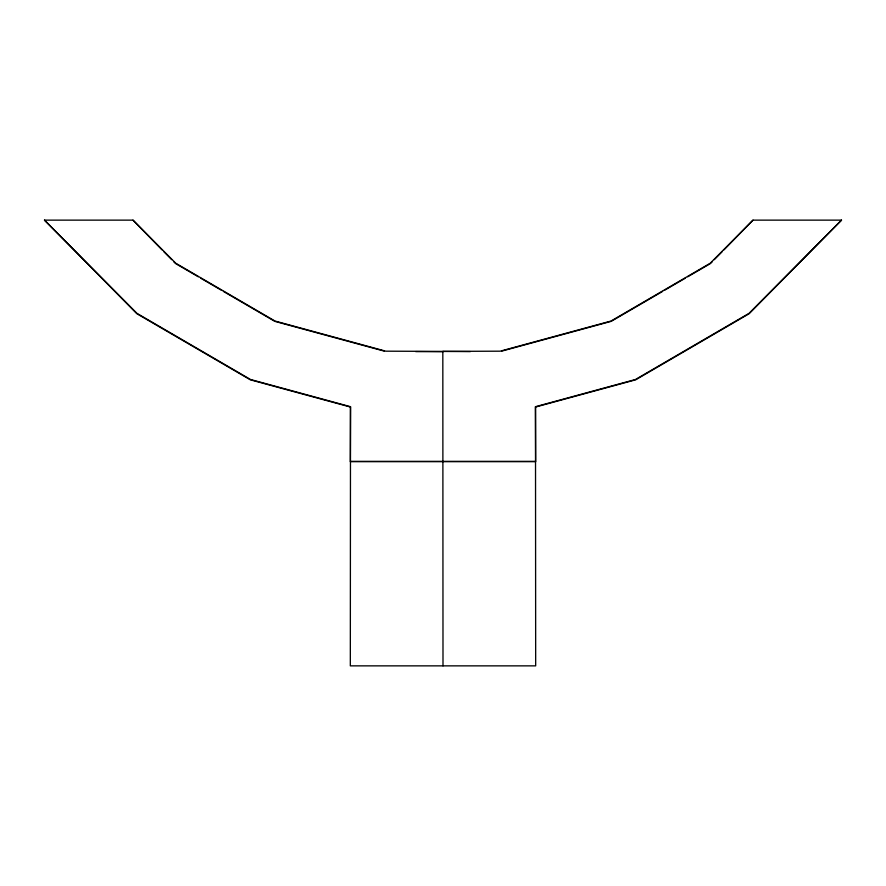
<?xml version="1.0" encoding="UTF-8"?>
<svg xmlns="http://www.w3.org/2000/svg" width="886" height="886" viewBox="0 0 886 886"><rect width="100%" height="100%" fill="white"/><g stroke="black" fill="none" stroke-linecap="round" stroke-linejoin="round"><path stroke-width="1.33" d="M350.324 407.006L250.328 379.806L136.821 313.688L44.477 220.138L137.009 313.378L250.516 379.496L350.502 406.696L350.324 665.862L535.676 665.862L535.487 406.696L635.483 379.496L748.991 313.378L841.523 220.138L749.168 313.688L635.672 379.806L535.676 407.006M443 665.862L442.823 351.399L385.775 351.177L274.992 321.042L175.782 263.253L133 220.138L44.477 220.138M350.502 406.696L350.324 461.661L535.676 461.661L535.487 406.696M133 220.138L161.983 249.841M841.523 220.138L753 220.138L710.218 263.253L611.008 321.042L500.225 351.177L442.823 351.399L470.333 351.609M712.344 261.603L710.406 263.563L687.691 276.786M714.293 259.642L722.068 251.801M724.017 249.841L753 220.138M662.595 291.405L611.196 321.352L501.742 351.122M664.976 290.021L685.299 278.182M350.502 461.351L535.487 461.351M415.667 351.609L443 351.709M384.258 351.122L274.804 321.352L223.405 291.405M198.309 276.786L175.594 263.563L173.656 261.603M200.701 278.182L221.024 290.021M163.932 251.801L171.707 259.642"/></g></svg>
